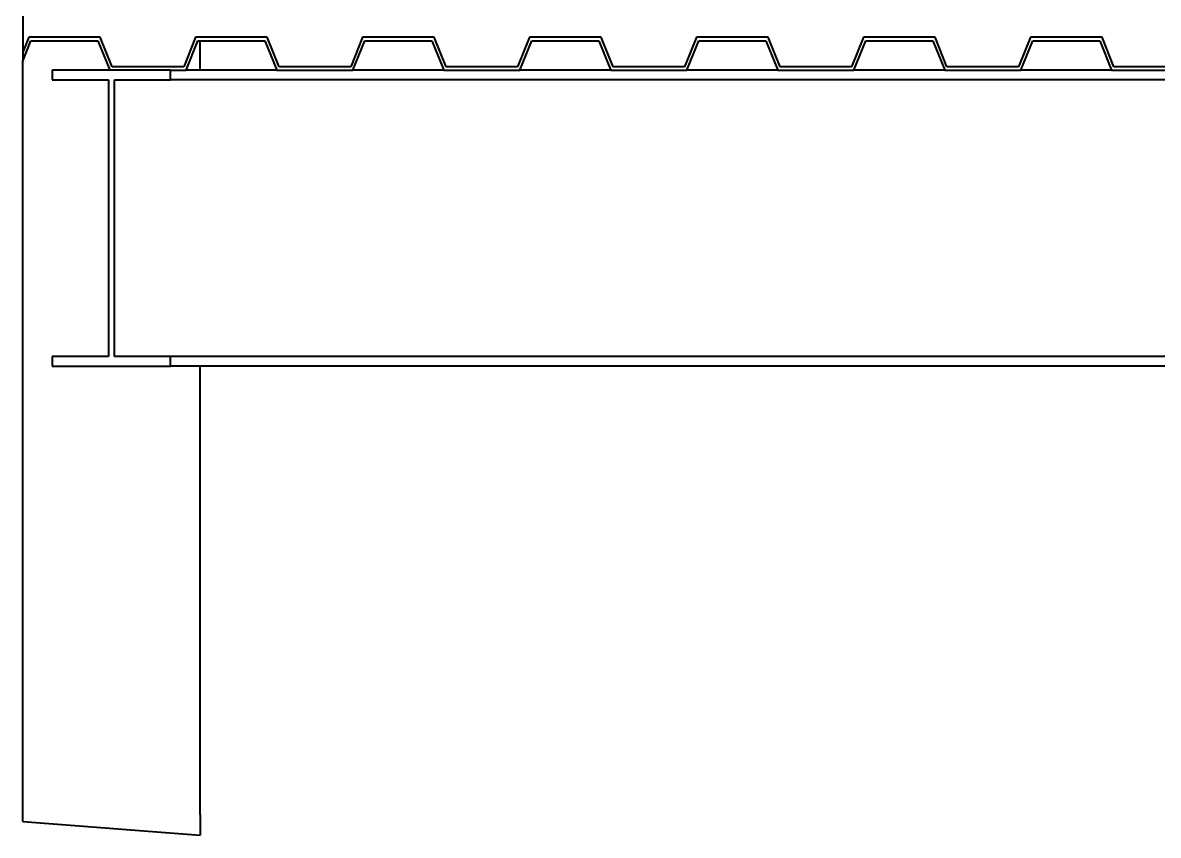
# Model space of a CAD drawing. Header units: metres. Extents: x 78 to 178, y -74 to 157.
# Drawn here: x 117.518 to 119.439, y -60.666 to -59.292 of the extents above; entities that cross this region are included whole.
import ezdxf

# ---------------------------------------------------------------- set-up
doc = ezdxf.new("R2010")
doc.units = ezdxf.units.M
doc.layers.add('Cortes', color=7, linetype='Continuous', lineweight=40)

msp = doc.modelspace()

# ---------------------------------------------------------------- linework, layer by layer
at = {"layer": 'Cortes'}
for p, q in [((117.51795, -59.24651), (117.51795, -59.34151)), ((117.52804, -59.31651), (117.51795, -59.34151)), ((117.51795, -59.35693), (117.53195, -59.32224)), ((117.64907, -59.31651), (117.52804, -59.31651)), ((117.53195, -59.32224), (117.64516, -59.32224)), ((117.64516, -59.32224), (117.66533, -59.37224)), ((117.66924, -59.36651), (117.64907, -59.31651)), ((117.81045, -59.31651), (117.79028, -59.36651)), ((117.79419, -59.37224), (117.81436, -59.32224)), ((117.93148, -59.31651), (117.81045, -59.31651)), ((117.81436, -59.32224), (117.81795, -59.32224)), ((117.81795, -59.37224), (117.81795, -59.32224)), ((117.81795, -59.32224), (117.92757, -59.32224)), ((117.92757, -59.32224), (117.94775, -59.37224)), ((117.95166, -59.36651), (117.93148, -59.31651)), ((118.09286, -59.31651), (118.07269, -59.36651)), ((118.0766, -59.37224), (118.09677, -59.32224)), ((118.2139, -59.31651), (118.09286, -59.31651)), ((118.09677, -59.32224), (118.20999, -59.32224)), ((118.20999, -59.32224), (118.23016, -59.37224)), ((118.23407, -59.36651), (118.2139, -59.31651)), ((118.37528, -59.31651), (118.3551, -59.36651)), ((118.35901, -59.37224), (118.37919, -59.32224)), ((118.49631, -59.31651), (118.37528, -59.31651)), ((118.37919, -59.32224), (118.4924, -59.32224)), ((118.4924, -59.32224), (118.5094, -59.36438)), ((118.51648, -59.36651), (118.49631, -59.31651)), ((118.65769, -59.31651), (118.63752, -59.36651)), ((118.64143, -59.37224), (118.6616, -59.32224)), ((118.77873, -59.31651), (118.65769, -59.31651)), ((118.6616, -59.32224), (118.77482, -59.32224)), ((118.77482, -59.32224), (118.79499, -59.37224)), ((118.7989, -59.36651), (118.77873, -59.31651)), ((118.9401, -59.31651), (118.91993, -59.36651)), ((118.92384, -59.37224), (118.94401, -59.32224)), ((119.06114, -59.31651), (118.9401, -59.31651)), ((118.94401, -59.32224), (119.05723, -59.32224)), ((119.05723, -59.32224), (119.0774, -59.37224)), ((119.08131, -59.36651), (119.06114, -59.31651)), ((119.22252, -59.31651), (119.20235, -59.36651)), ((119.20626, -59.37224), (119.22643, -59.32224)), ((119.34355, -59.31651), (119.22252, -59.31651)), ((119.22643, -59.32224), (119.33964, -59.32224)), ((119.33964, -59.32224), (119.35982, -59.37224)), ((119.36373, -59.36651), (119.34355, -59.31651)), ((117.51795, -59.34151), (117.51795, -59.35693)), ((117.51795, -60.50127), (117.51795, -59.35693)), ((117.79028, -59.36651), (117.66924, -59.36651)), ((118.07269, -59.36651), (117.95166, -59.36651)), ((118.3551, -59.36651), (118.23407, -59.36651)), ((118.5094, -59.36438), (118.51257, -59.37224)), ((118.63752, -59.36651), (118.51648, -59.36651)), ((118.91993, -59.36651), (118.7989, -59.36651)), ((119.20235, -59.36651), (119.08131, -59.36651)), ((119.48476, -59.36651), (119.36373, -59.36651)), ((117.56795, -59.37224), (117.56795, -59.38824)), ((117.66533, -59.37224), (117.56795, -59.37224)), ((117.56795, -59.38824), (117.66295, -59.38824)), ((117.66295, -59.38824), (117.66295, -59.85624)), ((117.76795, -59.37224), (117.66533, -59.37224)), ((117.67295, -59.85624), (117.67295, -59.38824)), ((117.67295, -59.38824), (117.76795, -59.38824)), ((117.76795, -59.38824), (117.76795, -59.37224)), ((117.76795, -59.37224), (117.79419, -59.37224)), ((119.59295, -59.38824), (117.76795, -59.38824)), ((117.81795, -59.37224), (117.79419, -59.37224)), ((117.94775, -59.37224), (117.81795, -59.37224)), ((117.94775, -59.37224), (118.0766, -59.37224)), ((118.23016, -59.37224), (118.0766, -59.37224)), ((118.23016, -59.37224), (118.35901, -59.37224)), ((118.49666, -59.37224), (118.35901, -59.37224)), ((118.51257, -59.37224), (118.49666, -59.37224)), ((118.51257, -59.37224), (118.64143, -59.37224)), ((118.79499, -59.37224), (118.64143, -59.37224)), ((118.79499, -59.37224), (118.92384, -59.37224)), ((119.0774, -59.37224), (118.92384, -59.37224)), ((119.0774, -59.37224), (119.20626, -59.37224)), ((119.35982, -59.37224), (119.20626, -59.37224)), ((119.35982, -59.37224), (119.48867, -59.37224)), ((117.56795, -59.85624), (117.56795, -59.87224)), ((117.66295, -59.85624), (117.56795, -59.85624)), ((117.76795, -59.85624), (117.67295, -59.85624)), ((117.76795, -59.87224), (117.76795, -59.85624)), ((125.07105, -59.85624), (117.76795, -59.85624)), ((117.56795, -59.87224), (117.76795, -59.87224)), ((117.81795, -59.87224), (117.76795, -59.87224)), ((117.81795, -60.63058), (117.81795, -59.87224)), ((117.93012, -59.87224), (117.81795, -59.87224)), ((119.68953, -59.87224), (117.93012, -59.87224)), ((117.51795, -60.60727), (117.51795, -60.50127)), ((117.51795, -60.64201), (117.51795, -60.60727)), ((117.81795, -60.63058), (117.81795, -60.66555)), ((117.51795, -60.64201), (117.81795, -60.66555))]:
    msp.add_line(p, q, dxfattribs=at)

doc.saveas('drawing.dxf')
